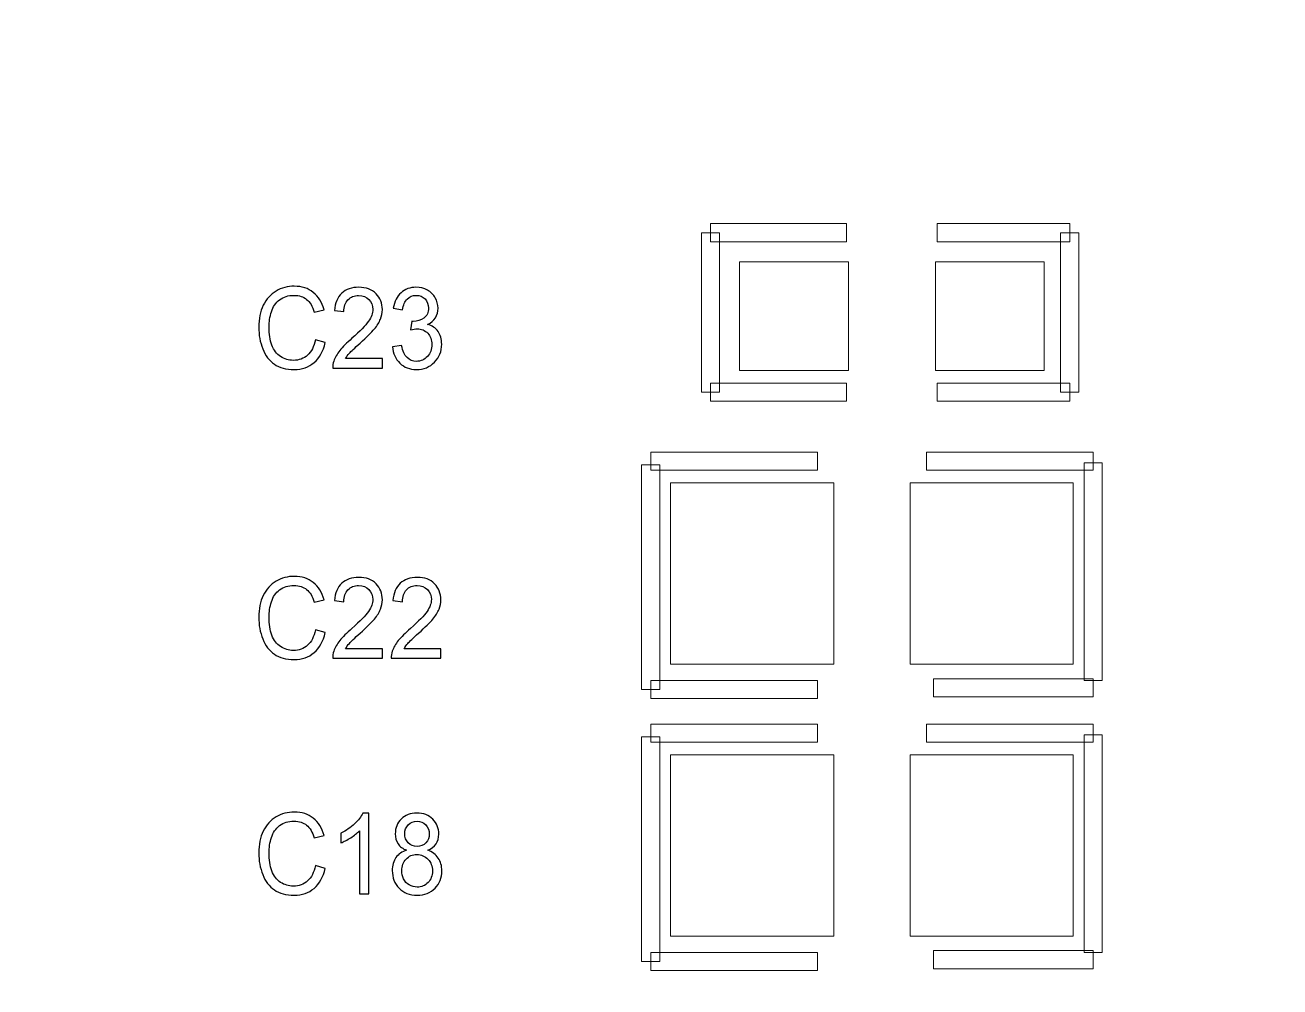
# Model space of a CAD drawing. Header units: millimetres. Extents: x -29.3 to 38.7, y -13.5 to 48.8.
# Drawn here: x -5.94 to 2.85, y 29.23 to 35.97 of the extents above; entities that cross this region are included whole.
import ezdxf

# ---------------------------------------------------------------- set-up
doc = ezdxf.new("R2010")
doc.units = ezdxf.units.MM
doc.header["$MEASUREMENT"] = 0
for name, color, linetype in [('BG_OUTLINE', 7, 'Continuous'), ('PG_SILKSCREEN_TOP', 7, 'Continuous'), ('PIN_TOP', 7, 'Continuous'), ('RD_SILKSCREEN_TOP', 7, 'Continuous')]:
    doc.layers.add(name, color=color, linetype=linetype)

msp = doc.modelspace()

# ---------------------------------------------------------------- linework, layer by layer
at = {"layer": 'BG_OUTLINE', "lineweight": 9}
msp.add_open_spline([(-29.3483, -13.5394), (-29.3483, -13.5394), (18.625, -13.5394), (18.625, -13.5394), (18.625, -13.5394), (18.625, -13.5394), (18.8256, -13.5394), (18.8256, -13.5394), (18.8256, -13.5394), (19.4323, -13.539), (20.014, -13.2977), (20.4427, -12.8684), (20.4427, -12.8684), (20.8714, -12.4392), (21.112, -11.8601), (21.1116, -11.2534), (21.1116, -11.2534), (21.1116, -11.2534), (21.1116, 35.2286), (21.1116, 35.2286), (21.1116, 35.2286), (21.1112, 35.8353), (20.8699, 36.4169), (20.4406, 36.8456), (20.4406, 36.8456), (20.0114, 37.2744), (19.4323, 37.515), (18.8256, 37.5146), (18.8256, 37.5146), (18.8256, 37.5146), (-29.3483, 37.5146), (-29.3483, 37.5146), (-29.3483, 37.5146), (-29.3483, 37.5146), (-29.3483, -13.5394), (-29.3483, -13.5394)], degree=3, knots=[0, 0, 0, 0, 0.111111, 0.111111, 0.111111, 0.111111, 0.222222, 0.222222, 0.222222, 0.222222, 0.333333, 0.333333, 0.333333, 0.333333, 0.444444, 0.444444, 0.444444, 0.444444, 0.555556, 0.555556, 0.555556, 0.555556, 0.666667, 0.666667, 0.666667, 0.666667, 0.777778, 0.777778, 0.777778, 0.777778, 0.888889, 0.888889, 0.888889, 0.888889, 1, 1, 1, 1], dxfattribs=at)
at = {"layer": 'PG_SILKSCREEN_TOP', "lineweight": 9}
for points in [[(-1.1416, 34.4514), (-1.1416, 34.4514), (-1.1416, 34.5784), (-1.1416, 34.5784), (-1.1416, 34.5784), (-1.1416, 34.5784), (-0.1891, 34.5784), (-0.1891, 34.5784), (-0.1891, 34.5784), (-0.1891, 34.5784), (-0.1891, 34.4514), (-0.1891, 34.4514), (-0.1891, 34.4514), (-0.1891, 34.4514), (-1.1416, 34.4514), (-1.1416, 34.4514)], [(1.373, 34.5784), (1.373, 34.5784), (1.373, 34.4514), (1.373, 34.4514), (1.373, 34.4514), (1.373, 34.4514), (0.4459, 34.4514), (0.4459, 34.4514), (0.4459, 34.4514), (0.4459, 34.4514), (0.4459, 34.5784), (0.4459, 34.5784), (0.4459, 34.5784), (0.4459, 34.5784), (1.373, 34.5784), (1.373, 34.5784)], [(-1.0781, 33.3973), (-1.0781, 33.3973), (-1.2051, 33.3973), (-1.2051, 33.3973), (-1.2051, 33.3973), (-1.2051, 33.3973), (-1.2051, 34.5149), (-1.2051, 34.5149), (-1.2051, 34.5149), (-1.2051, 34.5149), (-1.0781, 34.5149), (-1.0781, 34.5149), (-1.0781, 34.5149), (-1.0781, 34.5149), (-1.0781, 33.3973), (-1.0781, 33.3973)], [(1.4365, 33.3973), (1.4365, 33.3973), (1.3095, 33.3973), (1.3095, 33.3973), (1.3095, 33.3973), (1.3095, 33.3973), (1.3095, 34.5149), (1.3095, 34.5149), (1.3095, 34.5149), (1.3095, 34.5149), (1.4365, 34.5149), (1.4365, 34.5149), (1.4365, 34.5149), (1.4365, 34.5149), (1.4365, 33.3973), (1.4365, 33.3973)], [(-0.1891, 33.4608), (-0.1891, 33.4608), (-0.1891, 33.3338), (-0.1891, 33.3338), (-0.1891, 33.3338), (-0.1891, 33.3338), (-1.1416, 33.3338), (-1.1416, 33.3338), (-1.1416, 33.3338), (-1.1416, 33.3338), (-1.1416, 33.4608), (-1.1416, 33.4608), (-1.1416, 33.4608), (-1.1416, 33.4608), (-0.1891, 33.4608), (-0.1891, 33.4608)], [(0.4459, 33.3338), (0.4459, 33.3338), (0.4459, 33.4608), (0.4459, 33.4608), (0.4459, 33.4608), (0.4459, 33.4608), (1.373, 33.4608), (1.373, 33.4608), (1.373, 33.4608), (1.373, 33.4608), (1.373, 33.3338), (1.373, 33.3338), (1.373, 33.3338), (1.373, 33.3338), (0.4459, 33.3338), (0.4459, 33.3338)], [(-1.5607, 32.8512), (-1.5607, 32.8512), (-1.5607, 32.9782), (-1.5607, 32.9782), (-1.5607, 32.9782), (-1.5607, 32.9782), (-0.3923, 32.9782), (-0.3923, 32.9782), (-0.3923, 32.9782), (-0.3923, 32.9782), (-0.3923, 32.8512), (-0.3923, 32.8512), (-0.3923, 32.8512), (-0.3923, 32.8512), (-1.5607, 32.8512), (-1.5607, 32.8512)], [(1.5381, 32.9782), (1.5381, 32.9782), (1.5381, 32.8512), (1.5381, 32.8512), (1.5381, 32.8512), (1.5381, 32.8512), (0.3697, 32.8512), (0.3697, 32.8512), (0.3697, 32.8512), (0.3697, 32.8512), (0.3697, 32.9782), (0.3697, 32.9782), (0.3697, 32.9782), (0.3697, 32.9782), (1.5381, 32.9782), (1.5381, 32.9782)], [(-1.4972, 31.3145), (-1.4972, 31.3145), (-1.6242, 31.3145), (-1.6242, 31.3145), (-1.6242, 31.3145), (-1.6242, 31.3145), (-1.6242, 32.8893), (-1.6242, 32.8893), (-1.6242, 32.8893), (-1.6242, 32.8893), (-1.4972, 32.8893), (-1.4972, 32.8893), (-1.4972, 32.8893), (-1.4972, 32.8893), (-1.4972, 31.3145), (-1.4972, 31.3145)], [(1.6016, 31.378), (1.6016, 31.378), (1.4746, 31.378), (1.4746, 31.378), (1.4746, 31.378), (1.4746, 31.378), (1.4746, 32.902), (1.4746, 32.902), (1.4746, 32.902), (1.4746, 32.902), (1.6016, 32.902), (1.6016, 32.902), (1.6016, 32.902), (1.6016, 32.902), (1.6016, 31.378), (1.6016, 31.378)], [(-0.3923, 31.378), (-0.3923, 31.378), (-0.3923, 31.251), (-0.3923, 31.251), (-0.3923, 31.251), (-0.3923, 31.251), (-1.5607, 31.251), (-1.5607, 31.251), (-1.5607, 31.251), (-1.5607, 31.251), (-1.5607, 31.378), (-1.5607, 31.378), (-1.5607, 31.378), (-1.5607, 31.378), (-0.3923, 31.378), (-0.3923, 31.378)], [(0.4205, 31.2637), (0.4205, 31.2637), (0.4205, 31.3907), (0.4205, 31.3907), (0.4205, 31.3907), (0.4205, 31.3907), (1.5381, 31.3907), (1.5381, 31.3907), (1.5381, 31.3907), (1.5381, 31.3907), (1.5381, 31.2637), (1.5381, 31.2637), (1.5381, 31.2637), (1.5381, 31.2637), (0.4205, 31.2637), (0.4205, 31.2637)], [(-1.5607, 30.9462), (-1.5607, 30.9462), (-1.5607, 31.0732), (-1.5607, 31.0732), (-1.5607, 31.0732), (-1.5607, 31.0732), (-0.3923, 31.0732), (-0.3923, 31.0732), (-0.3923, 31.0732), (-0.3923, 31.0732), (-0.3923, 30.9462), (-0.3923, 30.9462), (-0.3923, 30.9462), (-0.3923, 30.9462), (-1.5607, 30.9462), (-1.5607, 30.9462)], [(1.5381, 31.0732), (1.5381, 31.0732), (1.5381, 30.9462), (1.5381, 30.9462), (1.5381, 30.9462), (1.5381, 30.9462), (0.3697, 30.9462), (0.3697, 30.9462), (0.3697, 30.9462), (0.3697, 30.9462), (0.3697, 31.0732), (0.3697, 31.0732), (0.3697, 31.0732), (0.3697, 31.0732), (1.5381, 31.0732), (1.5381, 31.0732)], [(-1.4972, 29.4095), (-1.4972, 29.4095), (-1.6242, 29.4095), (-1.6242, 29.4095), (-1.6242, 29.4095), (-1.6242, 29.4095), (-1.6242, 30.9843), (-1.6242, 30.9843), (-1.6242, 30.9843), (-1.6242, 30.9843), (-1.4972, 30.9843), (-1.4972, 30.9843), (-1.4972, 30.9843), (-1.4972, 30.9843), (-1.4972, 29.4095), (-1.4972, 29.4095)], [(1.6016, 29.473), (1.6016, 29.473), (1.4746, 29.473), (1.4746, 29.473), (1.4746, 29.473), (1.4746, 29.473), (1.4746, 30.997), (1.4746, 30.997), (1.4746, 30.997), (1.4746, 30.997), (1.6016, 30.997), (1.6016, 30.997), (1.6016, 30.997), (1.6016, 30.997), (1.6016, 29.473), (1.6016, 29.473)], [(-0.3923, 29.473), (-0.3923, 29.473), (-0.3923, 29.346), (-0.3923, 29.346), (-0.3923, 29.346), (-0.3923, 29.346), (-1.5607, 29.346), (-1.5607, 29.346), (-1.5607, 29.346), (-1.5607, 29.346), (-1.5607, 29.473), (-1.5607, 29.473), (-1.5607, 29.473), (-1.5607, 29.473), (-0.3923, 29.473), (-0.3923, 29.473)], [(0.4205, 29.3587), (0.4205, 29.3587), (0.4205, 29.4857), (0.4205, 29.4857), (0.4205, 29.4857), (0.4205, 29.4857), (1.5381, 29.4857), (1.5381, 29.4857), (1.5381, 29.4857), (1.5381, 29.4857), (1.5381, 29.3587), (1.5381, 29.3587), (1.5381, 29.3587), (1.5381, 29.3587), (0.4205, 29.3587), (0.4205, 29.3587)]]:
    msp.add_open_spline(points, degree=3, knots=[0, 0, 0, 0, 0.25, 0.25, 0.25, 0.25, 0.5, 0.5, 0.5, 0.5, 0.75, 0.75, 0.75, 0.75, 1, 1, 1, 1], dxfattribs=at)
at = {"layer": 'PIN_TOP', "lineweight": 9}
for points in [[(-0.1764, 34.3117), (-0.1764, 34.3117), (-0.1764, 33.5497), (-0.1764, 33.5497), (-0.1764, 33.5497), (-0.1764, 33.5497), (-0.9384, 33.5497), (-0.9384, 33.5497), (-0.9384, 33.5497), (-0.9384, 33.5497), (-0.9384, 34.3117), (-0.9384, 34.3117), (-0.9384, 34.3117), (-0.9384, 34.3117), (-0.1764, 34.3117), (-0.1764, 34.3117)], [(1.1952, 34.3117), (1.1952, 34.3117), (1.1952, 33.5497), (1.1952, 33.5497), (1.1952, 33.5497), (1.1952, 33.5497), (0.4332, 33.5497), (0.4332, 33.5497), (0.4332, 33.5497), (0.4332, 33.5497), (0.4332, 34.3117), (0.4332, 34.3117), (0.4332, 34.3117), (0.4332, 34.3117), (1.1952, 34.3117), (1.1952, 34.3117)], [(-0.278, 32.7623), (-0.278, 32.7623), (-0.278, 31.4923), (-0.278, 31.4923), (-0.278, 31.4923), (-0.278, 31.4923), (-1.421, 31.4923), (-1.421, 31.4923), (-1.421, 31.4923), (-1.421, 31.4923), (-1.421, 32.7623), (-1.421, 32.7623), (-1.421, 32.7623), (-1.421, 32.7623), (-0.278, 32.7623), (-0.278, 32.7623)], [(1.3984, 32.7623), (1.3984, 32.7623), (1.3984, 31.4923), (1.3984, 31.4923), (1.3984, 31.4923), (1.3984, 31.4923), (0.2554, 31.4923), (0.2554, 31.4923), (0.2554, 31.4923), (0.2554, 31.4923), (0.2554, 32.7623), (0.2554, 32.7623), (0.2554, 32.7623), (0.2554, 32.7623), (1.3984, 32.7623), (1.3984, 32.7623)], [(-0.278, 30.8573), (-0.278, 30.8573), (-0.278, 29.5873), (-0.278, 29.5873), (-0.278, 29.5873), (-0.278, 29.5873), (-1.421, 29.5873), (-1.421, 29.5873), (-1.421, 29.5873), (-1.421, 29.5873), (-1.421, 30.8573), (-1.421, 30.8573), (-1.421, 30.8573), (-1.421, 30.8573), (-0.278, 30.8573), (-0.278, 30.8573)], [(1.3984, 30.8573), (1.3984, 30.8573), (1.3984, 29.5873), (1.3984, 29.5873), (1.3984, 29.5873), (1.3984, 29.5873), (0.2554, 29.5873), (0.2554, 29.5873), (0.2554, 29.5873), (0.2554, 29.5873), (0.2554, 30.8573), (0.2554, 30.8573), (0.2554, 30.8573), (0.2554, 30.8573), (1.3984, 30.8573), (1.3984, 30.8573)]]:
    msp.add_open_spline(points, degree=3, knots=[0, 0, 0, 0, 0.25, 0.25, 0.25, 0.25, 0.5, 0.5, 0.5, 0.5, 0.75, 0.75, 0.75, 0.75, 1, 1, 1, 1], dxfattribs=at)
at = {"layer": 'RD_SILKSCREEN_TOP', "color": 8}
for points, knots in [([(-3.909, 33.764), (-3.909, 33.764), (-3.8392, 33.7451), (-3.8392, 33.7451), (-3.8392, 33.7451), (-3.8538, 33.684), (-3.8802, 33.6373), (-3.9181, 33.605), (-3.9181, 33.605), (-3.9561, 33.5728), (-4.0025, 33.5568), (-4.0575, 33.5568), (-4.0575, 33.5568), (-4.1144, 33.5568), (-4.1605, 33.5692), (-4.1962, 33.5938), (-4.1962, 33.5938), (-4.2318, 33.6186), (-4.2589, 33.6545), (-4.2775, 33.7013), (-4.2775, 33.7013), (-4.296, 33.7483), (-4.3053, 33.7987), (-4.3053, 33.8525), (-4.3053, 33.8525), (-4.3053, 33.9111), (-4.2949, 33.9623), (-4.2739, 34.006), (-4.2739, 34.006), (-4.2528, 34.0497), (-4.223, 34.0829), (-4.1843, 34.1056), (-4.1843, 34.1056), (-4.1455, 34.1283), (-4.103, 34.1396), (-4.0565, 34.1396), (-4.0565, 34.1396), (-4.0036, 34.1396), (-3.9593, 34.1253), (-3.9234, 34.0966), (-3.9234, 34.0966), (-3.8874, 34.0678), (-3.8624, 34.0276), (-3.8483, 33.9755), (-3.8483, 33.9755), (-3.8483, 33.9755), (-3.9168, 33.9581), (-3.9168, 33.9581), (-3.9168, 33.9581), (-3.9292, 33.9992), (-3.9469, 34.029), (-3.9701, 34.0478), (-3.9701, 34.0478), (-3.9933, 34.0665), (-4.0225, 34.0758), (-4.0579, 34.0758), (-4.0579, 34.0758), (-4.0984, 34.0758), (-4.1322, 34.0655), (-4.1595, 34.0447), (-4.1595, 34.0447), (-4.1867, 34.0239), (-4.2059, 33.9961), (-4.2167, 33.961), (-4.2167, 33.961), (-4.2279, 33.9261), (-4.2334, 33.89), (-4.2334, 33.8529), (-4.2334, 33.8529), (-4.2334, 33.8049), (-4.2268, 33.7631), (-4.2138, 33.7273), (-4.2138, 33.7273), (-4.2007, 33.6916), (-4.1804, 33.6648), (-4.1528, 33.6471), (-4.1528, 33.6471), (-4.1252, 33.6294), (-4.0954, 33.6206), (-4.0632, 33.6206), (-4.0632, 33.6206), (-4.0241, 33.6206), (-3.9911, 33.6327), (-3.964, 33.6567), (-3.964, 33.6567), (-3.9368, 33.6808), (-3.9186, 33.7167), (-3.909, 33.764)], [0, 0, 0, 0, 0.045455, 0.045455, 0.045455, 0.045455, 0.090909, 0.090909, 0.090909, 0.090909, 0.136364, 0.136364, 0.136364, 0.136364, 0.181818, 0.181818, 0.181818, 0.181818, 0.227273, 0.227273, 0.227273, 0.227273, 0.272727, 0.272727, 0.272727, 0.272727, 0.318182, 0.318182, 0.318182, 0.318182, 0.363636, 0.363636, 0.363636, 0.363636, 0.409091, 0.409091, 0.409091, 0.409091, 0.454545, 0.454545, 0.454545, 0.454545, 0.5, 0.5, 0.5, 0.5, 0.545455, 0.545455, 0.545455, 0.545455, 0.590909, 0.590909, 0.590909, 0.590909, 0.636364, 0.636364, 0.636364, 0.636364, 0.681818, 0.681818, 0.681818, 0.681818, 0.727273, 0.727273, 0.727273, 0.727273, 0.772727, 0.772727, 0.772727, 0.772727, 0.818182, 0.818182, 0.818182, 0.818182, 0.863636, 0.863636, 0.863636, 0.863636, 0.909091, 0.909091, 0.909091, 0.909091, 0.954545, 0.954545, 0.954545, 0.954545, 1, 1, 1, 1]), ([(-3.4392, 33.6329), (-3.4392, 33.6329), (-3.4392, 33.5664), (-3.4392, 33.5664), (-3.4392, 33.5664), (-3.4392, 33.5664), (-3.7877, 33.5664), (-3.7877, 33.5664), (-3.7877, 33.5664), (-3.7882, 33.5831), (-3.7858, 33.5991), (-3.7803, 33.6144), (-3.7803, 33.6144), (-3.7715, 33.6399), (-3.7572, 33.6648), (-3.7377, 33.6895), (-3.7377, 33.6895), (-3.718, 33.714), (-3.6898, 33.7425), (-3.6529, 33.7748), (-3.6529, 33.7748), (-3.5956, 33.8251), (-3.5569, 33.8648), (-3.5367, 33.8942), (-3.5367, 33.8942), (-3.5165, 33.9235), (-3.5065, 33.9513), (-3.5065, 33.9774), (-3.5065, 33.9774), (-3.5065, 34.0049), (-3.5157, 34.0279), (-3.534, 34.0468), (-3.534, 34.0468), (-3.5524, 34.0656), (-3.5763, 34.0751), (-3.6058, 34.0751), (-3.6058, 34.0751), (-3.637, 34.0751), (-3.6619, 34.0651), (-3.6805, 34.045), (-3.6805, 34.045), (-3.6993, 34.0251), (-3.7088, 33.9974), (-3.7091, 33.9621), (-3.7091, 33.9621), (-3.7091, 33.9621), (-3.7756, 33.9693), (-3.7756, 33.9693), (-3.7756, 33.9693), (-3.7711, 34.0224), (-3.7539, 34.0629), (-3.7241, 34.0907), (-3.7241, 34.0907), (-3.6945, 34.1185), (-3.6544, 34.1324), (-3.6044, 34.1324), (-3.6044, 34.1324), (-3.5538, 34.1324), (-3.5137, 34.1173), (-3.4843, 34.0874), (-3.4843, 34.0874), (-3.4547, 34.0573), (-3.4399, 34.0202), (-3.4399, 33.9758), (-3.4399, 33.9758), (-3.4399, 33.9533), (-3.4442, 33.9311), (-3.4529, 33.9093), (-3.4529, 33.9093), (-3.4615, 33.8875), (-3.4759, 33.8646), (-3.496, 33.8405), (-3.496, 33.8405), (-3.516, 33.8164), (-3.5492, 33.7833), (-3.5958, 33.7413), (-3.5958, 33.7413), (-3.6345, 33.7064), (-3.6595, 33.6828), (-3.6705, 33.6703), (-3.6705, 33.6703), (-3.6816, 33.658), (-3.6906, 33.6455), (-3.6979, 33.6329), (-3.6979, 33.6329), (-3.6979, 33.6329), (-3.4392, 33.6329), (-3.4392, 33.6329)], [0, 0, 0, 0, 0.045455, 0.045455, 0.045455, 0.045455, 0.090909, 0.090909, 0.090909, 0.090909, 0.136364, 0.136364, 0.136364, 0.136364, 0.181818, 0.181818, 0.181818, 0.181818, 0.227273, 0.227273, 0.227273, 0.227273, 0.272727, 0.272727, 0.272727, 0.272727, 0.318182, 0.318182, 0.318182, 0.318182, 0.363636, 0.363636, 0.363636, 0.363636, 0.409091, 0.409091, 0.409091, 0.409091, 0.454545, 0.454545, 0.454545, 0.454545, 0.5, 0.5, 0.5, 0.5, 0.545455, 0.545455, 0.545455, 0.545455, 0.590909, 0.590909, 0.590909, 0.590909, 0.636364, 0.636364, 0.636364, 0.636364, 0.681818, 0.681818, 0.681818, 0.681818, 0.727273, 0.727273, 0.727273, 0.727273, 0.772727, 0.772727, 0.772727, 0.772727, 0.818182, 0.818182, 0.818182, 0.818182, 0.863636, 0.863636, 0.863636, 0.863636, 0.909091, 0.909091, 0.909091, 0.909091, 0.954545, 0.954545, 0.954545, 0.954545, 1, 1, 1, 1]), ([(-3.3694, 33.7152), (-3.3694, 33.7152), (-3.3048, 33.7244), (-3.3048, 33.7244), (-3.3048, 33.7244), (-3.2973, 33.6852), (-3.2846, 33.657), (-3.2668, 33.6396), (-3.2668, 33.6396), (-3.2489, 33.6223), (-3.2271, 33.6136), (-3.2015, 33.6136), (-3.2015, 33.6136), (-3.1711, 33.6136), (-3.1453, 33.6249), (-3.1243, 33.6475), (-3.1243, 33.6475), (-3.1034, 33.6701), (-3.0929, 33.698), (-3.0929, 33.7314), (-3.0929, 33.7314), (-3.0929, 33.7631), (-3.1025, 33.7894), (-3.122, 33.81), (-3.122, 33.81), (-3.1415, 33.8306), (-3.1662, 33.8409), (-3.1961, 33.8409), (-3.1961, 33.8409), (-3.2084, 33.8409), (-3.2236, 33.8383), (-3.2417, 33.8332), (-3.2417, 33.8332), (-3.2417, 33.8332), (-3.2345, 33.894), (-3.2345, 33.894), (-3.2345, 33.894), (-3.2302, 33.8934), (-3.2268, 33.8932), (-3.2241, 33.8932), (-3.2241, 33.8932), (-3.1967, 33.8932), (-3.1718, 33.9009), (-3.1497, 33.9163), (-3.1497, 33.9163), (-3.1276, 33.9316), (-3.1166, 33.9554), (-3.1166, 33.9874), (-3.1166, 33.9874), (-3.1166, 34.0127), (-3.1246, 34.0339), (-3.1407, 34.0504), (-3.1407, 34.0504), (-3.1568, 34.0671), (-3.1776, 34.0755), (-3.203, 34.0755), (-3.203, 34.0755), (-3.2282, 34.0755), (-3.2491, 34.0669), (-3.2659, 34.0501), (-3.2659, 34.0501), (-3.2826, 34.0332), (-3.2935, 34.0077), (-3.2982, 33.9739), (-3.2982, 33.9739), (-3.2982, 33.9739), (-3.363, 33.9862), (-3.363, 33.9862), (-3.363, 33.9862), (-3.3551, 34.0327), (-3.3371, 34.0686), (-3.3091, 34.0941), (-3.3091, 34.0941), (-3.2809, 34.1195), (-3.246, 34.1324), (-3.2043, 34.1324), (-3.2043, 34.1324), (-3.1756, 34.1324), (-3.1491, 34.1257), (-3.1249, 34.1126), (-3.1249, 34.1126), (-3.1008, 34.0993), (-3.0821, 34.0814), (-3.0693, 34.0585), (-3.0693, 34.0585), (-3.0565, 34.0357), (-3.0501, 34.0115), (-3.0501, 33.9858), (-3.0501, 33.9858), (-3.0501, 33.9615), (-3.0561, 33.9394), (-3.0684, 33.9193), (-3.0684, 33.9193), (-3.0807, 33.8993), (-3.0988, 33.8835), (-3.1227, 33.8716), (-3.1227, 33.8716), (-3.0915, 33.864), (-3.0674, 33.848), (-3.0501, 33.8237), (-3.0501, 33.8237), (-3.0328, 33.7996), (-3.0242, 33.7693), (-3.0242, 33.7329), (-3.0242, 33.7329), (-3.0242, 33.6837), (-3.0409, 33.642), (-3.0746, 33.6077), (-3.0746, 33.6077), (-3.1081, 33.5735), (-3.1505, 33.5564), (-3.2019, 33.5564), (-3.2019, 33.5564), (-3.2482, 33.5564), (-3.2866, 33.5711), (-3.3171, 33.6007), (-3.3171, 33.6007), (-3.3477, 33.63), (-3.3651, 33.6682), (-3.3694, 33.7152)], [0, 0, 0, 0, 0.033333, 0.033333, 0.033333, 0.033333, 0.066667, 0.066667, 0.066667, 0.066667, 0.1, 0.1, 0.1, 0.1, 0.133333, 0.133333, 0.133333, 0.133333, 0.166667, 0.166667, 0.166667, 0.166667, 0.2, 0.2, 0.2, 0.2, 0.233333, 0.233333, 0.233333, 0.233333, 0.266667, 0.266667, 0.266667, 0.266667, 0.3, 0.3, 0.3, 0.3, 0.333333, 0.333333, 0.333333, 0.333333, 0.366667, 0.366667, 0.366667, 0.366667, 0.4, 0.4, 0.4, 0.4, 0.433333, 0.433333, 0.433333, 0.433333, 0.466667, 0.466667, 0.466667, 0.466667, 0.5, 0.5, 0.5, 0.5, 0.533333, 0.533333, 0.533333, 0.533333, 0.566667, 0.566667, 0.566667, 0.566667, 0.6, 0.6, 0.6, 0.6, 0.633333, 0.633333, 0.633333, 0.633333, 0.666667, 0.666667, 0.666667, 0.666667, 0.7, 0.7, 0.7, 0.7, 0.733333, 0.733333, 0.733333, 0.733333, 0.766667, 0.766667, 0.766667, 0.766667, 0.8, 0.8, 0.8, 0.8, 0.833333, 0.833333, 0.833333, 0.833333, 0.866667, 0.866667, 0.866667, 0.866667, 0.9, 0.9, 0.9, 0.9, 0.933333, 0.933333, 0.933333, 0.933333, 0.966667, 0.966667, 0.966667, 0.966667, 1, 1, 1, 1]), ([(-3.909, 31.732), (-3.909, 31.732), (-3.8392, 31.7131), (-3.8392, 31.7131), (-3.8392, 31.7131), (-3.8538, 31.652), (-3.8802, 31.6053), (-3.9181, 31.573), (-3.9181, 31.573), (-3.9561, 31.5408), (-4.0025, 31.5248), (-4.0575, 31.5248), (-4.0575, 31.5248), (-4.1144, 31.5248), (-4.1605, 31.5372), (-4.1962, 31.5618), (-4.1962, 31.5618), (-4.2318, 31.5866), (-4.2589, 31.6225), (-4.2775, 31.6693), (-4.2775, 31.6693), (-4.296, 31.7163), (-4.3053, 31.7667), (-4.3053, 31.8205), (-4.3053, 31.8205), (-4.3053, 31.8791), (-4.2949, 31.9303), (-4.2739, 31.974), (-4.2739, 31.974), (-4.2528, 32.0177), (-4.223, 32.0509), (-4.1843, 32.0736), (-4.1843, 32.0736), (-4.1455, 32.0963), (-4.103, 32.1076), (-4.0565, 32.1076), (-4.0565, 32.1076), (-4.0036, 32.1076), (-3.9593, 32.0933), (-3.9234, 32.0646), (-3.9234, 32.0646), (-3.8874, 32.0358), (-3.8624, 31.9956), (-3.8483, 31.9435), (-3.8483, 31.9435), (-3.8483, 31.9435), (-3.9168, 31.9261), (-3.9168, 31.9261), (-3.9168, 31.9261), (-3.9292, 31.9672), (-3.9469, 31.997), (-3.9701, 32.0158), (-3.9701, 32.0158), (-3.9933, 32.0345), (-4.0225, 32.0438), (-4.0579, 32.0438), (-4.0579, 32.0438), (-4.0984, 32.0438), (-4.1322, 32.0335), (-4.1595, 32.0127), (-4.1595, 32.0127), (-4.1867, 31.9919), (-4.2059, 31.9641), (-4.2167, 31.929), (-4.2167, 31.929), (-4.2279, 31.8941), (-4.2334, 31.858), (-4.2334, 31.8209), (-4.2334, 31.8209), (-4.2334, 31.7729), (-4.2268, 31.7311), (-4.2138, 31.6953), (-4.2138, 31.6953), (-4.2007, 31.6596), (-4.1804, 31.6328), (-4.1528, 31.6151), (-4.1528, 31.6151), (-4.1252, 31.5974), (-4.0954, 31.5886), (-4.0632, 31.5886), (-4.0632, 31.5886), (-4.0241, 31.5886), (-3.9911, 31.6007), (-3.964, 31.6247), (-3.964, 31.6247), (-3.9368, 31.6488), (-3.9186, 31.6847), (-3.909, 31.732)], [0, 0, 0, 0, 0.045455, 0.045455, 0.045455, 0.045455, 0.090909, 0.090909, 0.090909, 0.090909, 0.136364, 0.136364, 0.136364, 0.136364, 0.181818, 0.181818, 0.181818, 0.181818, 0.227273, 0.227273, 0.227273, 0.227273, 0.272727, 0.272727, 0.272727, 0.272727, 0.318182, 0.318182, 0.318182, 0.318182, 0.363636, 0.363636, 0.363636, 0.363636, 0.409091, 0.409091, 0.409091, 0.409091, 0.454545, 0.454545, 0.454545, 0.454545, 0.5, 0.5, 0.5, 0.5, 0.545455, 0.545455, 0.545455, 0.545455, 0.590909, 0.590909, 0.590909, 0.590909, 0.636364, 0.636364, 0.636364, 0.636364, 0.681818, 0.681818, 0.681818, 0.681818, 0.727273, 0.727273, 0.727273, 0.727273, 0.772727, 0.772727, 0.772727, 0.772727, 0.818182, 0.818182, 0.818182, 0.818182, 0.863636, 0.863636, 0.863636, 0.863636, 0.909091, 0.909091, 0.909091, 0.909091, 0.954545, 0.954545, 0.954545, 0.954545, 1, 1, 1, 1]), ([(-3.4392, 31.6009), (-3.4392, 31.6009), (-3.4392, 31.5344), (-3.4392, 31.5344), (-3.4392, 31.5344), (-3.4392, 31.5344), (-3.7877, 31.5344), (-3.7877, 31.5344), (-3.7877, 31.5344), (-3.7882, 31.5511), (-3.7858, 31.5671), (-3.7803, 31.5824), (-3.7803, 31.5824), (-3.7715, 31.6079), (-3.7572, 31.6328), (-3.7377, 31.6575), (-3.7377, 31.6575), (-3.718, 31.682), (-3.6898, 31.7105), (-3.6529, 31.7428), (-3.6529, 31.7428), (-3.5956, 31.7931), (-3.5569, 31.8328), (-3.5367, 31.8622), (-3.5367, 31.8622), (-3.5165, 31.8915), (-3.5065, 31.9193), (-3.5065, 31.9454), (-3.5065, 31.9454), (-3.5065, 31.9729), (-3.5157, 31.9959), (-3.534, 32.0148), (-3.534, 32.0148), (-3.5524, 32.0336), (-3.5763, 32.0431), (-3.6058, 32.0431), (-3.6058, 32.0431), (-3.637, 32.0431), (-3.6619, 32.0331), (-3.6805, 32.013), (-3.6805, 32.013), (-3.6993, 31.9931), (-3.7088, 31.9654), (-3.7091, 31.9301), (-3.7091, 31.9301), (-3.7091, 31.9301), (-3.7756, 31.9373), (-3.7756, 31.9373), (-3.7756, 31.9373), (-3.7711, 31.9904), (-3.7539, 32.0309), (-3.7241, 32.0587), (-3.7241, 32.0587), (-3.6945, 32.0865), (-3.6544, 32.1004), (-3.6044, 32.1004), (-3.6044, 32.1004), (-3.5538, 32.1004), (-3.5137, 32.0853), (-3.4843, 32.0554), (-3.4843, 32.0554), (-3.4547, 32.0253), (-3.4399, 31.9882), (-3.4399, 31.9438), (-3.4399, 31.9438), (-3.4399, 31.9213), (-3.4442, 31.8991), (-3.4529, 31.8773), (-3.4529, 31.8773), (-3.4615, 31.8555), (-3.4759, 31.8326), (-3.496, 31.8085), (-3.496, 31.8085), (-3.516, 31.7844), (-3.5492, 31.7513), (-3.5958, 31.7093), (-3.5958, 31.7093), (-3.6345, 31.6744), (-3.6595, 31.6508), (-3.6705, 31.6383), (-3.6705, 31.6383), (-3.6816, 31.626), (-3.6906, 31.6135), (-3.6979, 31.6009), (-3.6979, 31.6009), (-3.6979, 31.6009), (-3.4392, 31.6009), (-3.4392, 31.6009)], [0, 0, 0, 0, 0.045455, 0.045455, 0.045455, 0.045455, 0.090909, 0.090909, 0.090909, 0.090909, 0.136364, 0.136364, 0.136364, 0.136364, 0.181818, 0.181818, 0.181818, 0.181818, 0.227273, 0.227273, 0.227273, 0.227273, 0.272727, 0.272727, 0.272727, 0.272727, 0.318182, 0.318182, 0.318182, 0.318182, 0.363636, 0.363636, 0.363636, 0.363636, 0.409091, 0.409091, 0.409091, 0.409091, 0.454545, 0.454545, 0.454545, 0.454545, 0.5, 0.5, 0.5, 0.5, 0.545455, 0.545455, 0.545455, 0.545455, 0.590909, 0.590909, 0.590909, 0.590909, 0.636364, 0.636364, 0.636364, 0.636364, 0.681818, 0.681818, 0.681818, 0.681818, 0.727273, 0.727273, 0.727273, 0.727273, 0.772727, 0.772727, 0.772727, 0.772727, 0.818182, 0.818182, 0.818182, 0.818182, 0.863636, 0.863636, 0.863636, 0.863636, 0.909091, 0.909091, 0.909091, 0.909091, 0.954545, 0.954545, 0.954545, 0.954545, 1, 1, 1, 1]), ([(-3.0295, 31.6009), (-3.0295, 31.6009), (-3.0295, 31.5344), (-3.0295, 31.5344), (-3.0295, 31.5344), (-3.0295, 31.5344), (-3.378, 31.5344), (-3.378, 31.5344), (-3.378, 31.5344), (-3.3785, 31.5511), (-3.3761, 31.5671), (-3.3706, 31.5824), (-3.3706, 31.5824), (-3.3618, 31.6079), (-3.3475, 31.6328), (-3.328, 31.6575), (-3.328, 31.6575), (-3.3083, 31.682), (-3.2801, 31.7105), (-3.2432, 31.7428), (-3.2432, 31.7428), (-3.1859, 31.7931), (-3.1472, 31.8328), (-3.127, 31.8622), (-3.127, 31.8622), (-3.1068, 31.8915), (-3.0968, 31.9193), (-3.0968, 31.9454), (-3.0968, 31.9454), (-3.0968, 31.9729), (-3.106, 31.9959), (-3.1243, 32.0148), (-3.1243, 32.0148), (-3.1427, 32.0336), (-3.1666, 32.0431), (-3.1961, 32.0431), (-3.1961, 32.0431), (-3.2273, 32.0431), (-3.2522, 32.0331), (-3.2708, 32.013), (-3.2708, 32.013), (-3.2896, 31.9931), (-3.2991, 31.9654), (-3.2994, 31.9301), (-3.2994, 31.9301), (-3.2994, 31.9301), (-3.3659, 31.9373), (-3.3659, 31.9373), (-3.3659, 31.9373), (-3.3614, 31.9904), (-3.3442, 32.0309), (-3.3144, 32.0587), (-3.3144, 32.0587), (-3.2848, 32.0865), (-3.2447, 32.1004), (-3.1947, 32.1004), (-3.1947, 32.1004), (-3.1441, 32.1004), (-3.104, 32.0853), (-3.0746, 32.0554), (-3.0746, 32.0554), (-3.045, 32.0253), (-3.0302, 31.9882), (-3.0302, 31.9438), (-3.0302, 31.9438), (-3.0302, 31.9213), (-3.0345, 31.8991), (-3.0432, 31.8773), (-3.0432, 31.8773), (-3.0518, 31.8555), (-3.0662, 31.8326), (-3.0863, 31.8085), (-3.0863, 31.8085), (-3.1063, 31.7844), (-3.1395, 31.7513), (-3.1861, 31.7093), (-3.1861, 31.7093), (-3.2248, 31.6744), (-3.2498, 31.6508), (-3.2608, 31.6383), (-3.2608, 31.6383), (-3.2719, 31.626), (-3.2809, 31.6135), (-3.2882, 31.6009), (-3.2882, 31.6009), (-3.2882, 31.6009), (-3.0295, 31.6009), (-3.0295, 31.6009)], [0, 0, 0, 0, 0.045455, 0.045455, 0.045455, 0.045455, 0.090909, 0.090909, 0.090909, 0.090909, 0.136364, 0.136364, 0.136364, 0.136364, 0.181818, 0.181818, 0.181818, 0.181818, 0.227273, 0.227273, 0.227273, 0.227273, 0.272727, 0.272727, 0.272727, 0.272727, 0.318182, 0.318182, 0.318182, 0.318182, 0.363636, 0.363636, 0.363636, 0.363636, 0.409091, 0.409091, 0.409091, 0.409091, 0.454545, 0.454545, 0.454545, 0.454545, 0.5, 0.5, 0.5, 0.5, 0.545455, 0.545455, 0.545455, 0.545455, 0.590909, 0.590909, 0.590909, 0.590909, 0.636364, 0.636364, 0.636364, 0.636364, 0.681818, 0.681818, 0.681818, 0.681818, 0.727273, 0.727273, 0.727273, 0.727273, 0.772727, 0.772727, 0.772727, 0.772727, 0.818182, 0.818182, 0.818182, 0.818182, 0.863636, 0.863636, 0.863636, 0.863636, 0.909091, 0.909091, 0.909091, 0.909091, 0.954545, 0.954545, 0.954545, 0.954545, 1, 1, 1, 1]), ([(-3.909, 30.081), (-3.909, 30.081), (-3.8392, 30.0621), (-3.8392, 30.0621), (-3.8392, 30.0621), (-3.8538, 30.001), (-3.8802, 29.9543), (-3.9181, 29.922), (-3.9181, 29.922), (-3.9561, 29.8898), (-4.0025, 29.8738), (-4.0575, 29.8738), (-4.0575, 29.8738), (-4.1144, 29.8738), (-4.1605, 29.8862), (-4.1962, 29.9108), (-4.1962, 29.9108), (-4.2318, 29.9356), (-4.2589, 29.9715), (-4.2775, 30.0183), (-4.2775, 30.0183), (-4.296, 30.0653), (-4.3053, 30.1157), (-4.3053, 30.1695), (-4.3053, 30.1695), (-4.3053, 30.2281), (-4.2949, 30.2793), (-4.2739, 30.323), (-4.2739, 30.323), (-4.2528, 30.3667), (-4.223, 30.3999), (-4.1843, 30.4226), (-4.1843, 30.4226), (-4.1455, 30.4453), (-4.103, 30.4566), (-4.0565, 30.4566), (-4.0565, 30.4566), (-4.0036, 30.4566), (-3.9593, 30.4423), (-3.9234, 30.4136), (-3.9234, 30.4136), (-3.8874, 30.3848), (-3.8624, 30.3446), (-3.8483, 30.2925), (-3.8483, 30.2925), (-3.8483, 30.2925), (-3.9168, 30.2751), (-3.9168, 30.2751), (-3.9168, 30.2751), (-3.9292, 30.3162), (-3.9469, 30.346), (-3.9701, 30.3648), (-3.9701, 30.3648), (-3.9933, 30.3835), (-4.0225, 30.3928), (-4.0579, 30.3928), (-4.0579, 30.3928), (-4.0984, 30.3928), (-4.1322, 30.3825), (-4.1595, 30.3617), (-4.1595, 30.3617), (-4.1867, 30.3409), (-4.2059, 30.3131), (-4.2167, 30.278), (-4.2167, 30.278), (-4.2279, 30.2431), (-4.2334, 30.207), (-4.2334, 30.1699), (-4.2334, 30.1699), (-4.2334, 30.1219), (-4.2268, 30.0801), (-4.2138, 30.0443), (-4.2138, 30.0443), (-4.2007, 30.0086), (-4.1804, 29.9818), (-4.1528, 29.9641), (-4.1528, 29.9641), (-4.1252, 29.9464), (-4.0954, 29.9376), (-4.0632, 29.9376), (-4.0632, 29.9376), (-4.0241, 29.9376), (-3.9911, 29.9497), (-3.964, 29.9737), (-3.964, 29.9737), (-3.9368, 29.9978), (-3.9186, 30.0337), (-3.909, 30.081)], [0, 0, 0, 0, 0.045455, 0.045455, 0.045455, 0.045455, 0.090909, 0.090909, 0.090909, 0.090909, 0.136364, 0.136364, 0.136364, 0.136364, 0.181818, 0.181818, 0.181818, 0.181818, 0.227273, 0.227273, 0.227273, 0.227273, 0.272727, 0.272727, 0.272727, 0.272727, 0.318182, 0.318182, 0.318182, 0.318182, 0.363636, 0.363636, 0.363636, 0.363636, 0.409091, 0.409091, 0.409091, 0.409091, 0.454545, 0.454545, 0.454545, 0.454545, 0.5, 0.5, 0.5, 0.5, 0.545455, 0.545455, 0.545455, 0.545455, 0.590909, 0.590909, 0.590909, 0.590909, 0.636364, 0.636364, 0.636364, 0.636364, 0.681818, 0.681818, 0.681818, 0.681818, 0.727273, 0.727273, 0.727273, 0.727273, 0.772727, 0.772727, 0.772727, 0.772727, 0.818182, 0.818182, 0.818182, 0.818182, 0.863636, 0.863636, 0.863636, 0.863636, 0.909091, 0.909091, 0.909091, 0.909091, 0.954545, 0.954545, 0.954545, 0.954545, 1, 1, 1, 1]), ([(-3.5357, 29.8834), (-3.5357, 29.8834), (-3.6005, 29.8834), (-3.6005, 29.8834), (-3.6005, 29.8834), (-3.6005, 29.8834), (-3.6005, 30.3243), (-3.6005, 30.3243), (-3.6005, 30.3243), (-3.616, 30.3085), (-3.6364, 30.2926), (-3.6616, 30.2767), (-3.6616, 30.2767), (-3.6871, 30.2608), (-3.7098, 30.2489), (-3.7299, 30.241), (-3.7299, 30.241), (-3.7299, 30.241), (-3.7299, 30.3078), (-3.7299, 30.3078), (-3.7299, 30.3078), (-3.6937, 30.3261), (-3.662, 30.3481), (-3.6349, 30.374), (-3.6349, 30.374), (-3.6079, 30.3999), (-3.5887, 30.425), (-3.5774, 30.4494), (-3.5774, 30.4494), (-3.5774, 30.4494), (-3.5357, 30.4494), (-3.5357, 30.4494), (-3.5357, 30.4494), (-3.5357, 30.4494), (-3.5357, 29.8834), (-3.5357, 29.8834)], [0, 0, 0, 0, 0.111111, 0.111111, 0.111111, 0.111111, 0.222222, 0.222222, 0.222222, 0.222222, 0.333333, 0.333333, 0.333333, 0.333333, 0.444444, 0.444444, 0.444444, 0.444444, 0.555556, 0.555556, 0.555556, 0.555556, 0.666667, 0.666667, 0.666667, 0.666667, 0.777778, 0.777778, 0.777778, 0.777778, 0.888889, 0.888889, 0.888889, 0.888889, 1, 1, 1, 1]), ([(-3.2702, 30.189), (-3.297, 30.1995), (-3.317, 30.2145), (-3.33, 30.2341), (-3.33, 30.2341), (-3.3429, 30.2535), (-3.3493, 30.2768), (-3.3493, 30.304), (-3.3493, 30.304), (-3.3493, 30.3451), (-3.3356, 30.3795), (-3.308, 30.4074), (-3.308, 30.4074), (-3.2804, 30.4354), (-3.2437, 30.4494), (-3.198, 30.4494), (-3.198, 30.4494), (-3.1519, 30.4494), (-3.1149, 30.4351), (-3.0867, 30.4065), (-3.0867, 30.4065), (-3.0588, 30.3779), (-3.0447, 30.3431), (-3.0447, 30.302), (-3.0447, 30.302), (-3.0447, 30.2759), (-3.0511, 30.2532), (-3.0639, 30.2338), (-3.0639, 30.2338), (-3.0768, 30.2145), (-3.0962, 30.1995), (-3.1224, 30.189), (-3.1224, 30.189), (-3.09, 30.1778), (-3.0654, 30.1596), (-3.0485, 30.1344), (-3.0485, 30.1344), (-3.0316, 30.1094), (-3.0231, 30.0793), (-3.0231, 30.0446), (-3.0231, 30.0446), (-3.0231, 29.9963), (-3.0391, 29.9558), (-3.0709, 29.923), (-3.0709, 29.923), (-3.1028, 29.8902), (-3.1448, 29.8738), (-3.1968, 29.8738), (-3.1968, 29.8738), (-3.2489, 29.8738), (-3.2908, 29.8902), (-3.3227, 29.9232), (-3.3227, 29.9232), (-3.3546, 29.9561), (-3.3706, 29.9972), (-3.3706, 30.0464), (-3.3706, 30.0464), (-3.3706, 30.083), (-3.3619, 30.1137), (-3.3445, 30.1385), (-3.3445, 30.1385), (-3.3272, 30.1632), (-3.3023, 30.1801), (-3.2702, 30.189)], [0, 0, 0, 0, 0.0625, 0.0625, 0.0625, 0.0625, 0.125, 0.125, 0.125, 0.125, 0.1875, 0.1875, 0.1875, 0.1875, 0.25, 0.25, 0.25, 0.25, 0.3125, 0.3125, 0.3125, 0.3125, 0.375, 0.375, 0.375, 0.375, 0.4375, 0.4375, 0.4375, 0.4375, 0.5, 0.5, 0.5, 0.5, 0.5625, 0.5625, 0.5625, 0.5625, 0.625, 0.625, 0.625, 0.625, 0.6875, 0.6875, 0.6875, 0.6875, 0.75, 0.75, 0.75, 0.75, 0.8125, 0.8125, 0.8125, 0.8125, 0.875, 0.875, 0.875, 0.875, 0.9375, 0.9375, 0.9375, 0.9375, 1, 1, 1, 1]), ([(-3.2832, 30.3064), (-3.2832, 30.2797), (-3.275, 30.2579), (-3.2591, 30.241), (-3.2591, 30.241), (-3.2431, 30.2241), (-3.2221, 30.2156), (-3.1965, 30.2156), (-3.1965, 30.2156), (-3.1716, 30.2156), (-3.1511, 30.224), (-3.1351, 30.2407), (-3.1351, 30.2407), (-3.1191, 30.2575), (-3.1112, 30.2781), (-3.1112, 30.3024), (-3.1112, 30.3024), (-3.1112, 30.3279), (-3.1194, 30.3491), (-3.1358, 30.3665), (-3.1358, 30.3665), (-3.1523, 30.3838), (-3.1727, 30.3925), (-3.1972, 30.3925), (-3.1972, 30.3925), (-3.2219, 30.3925), (-3.2424, 30.3839), (-3.2588, 30.3671), (-3.2588, 30.3671), (-3.275, 30.3502), (-3.2832, 30.3299), (-3.2832, 30.3064)], [0, 0, 0, 0, 0.125, 0.125, 0.125, 0.125, 0.25, 0.25, 0.25, 0.25, 0.375, 0.375, 0.375, 0.375, 0.5, 0.5, 0.5, 0.5, 0.625, 0.625, 0.625, 0.625, 0.75, 0.75, 0.75, 0.75, 0.875, 0.875, 0.875, 0.875, 1, 1, 1, 1]), ([(-3.304, 30.046), (-3.304, 30.0263), (-3.2996, 30.0072), (-3.2909, 29.9888), (-3.2909, 29.9888), (-3.2822, 29.9703), (-3.2692, 29.956), (-3.2518, 29.9459), (-3.2518, 29.9459), (-3.2345, 29.9358), (-3.216, 29.9306), (-3.1961, 29.9306), (-3.1961, 29.9306), (-3.1652, 29.9306), (-3.1397, 29.9413), (-3.1195, 29.9627), (-3.1195, 29.9627), (-3.0994, 29.9839), (-3.0894, 30.011), (-3.0894, 30.0438), (-3.0894, 30.0438), (-3.0894, 30.0771), (-3.0996, 30.1047), (-3.1204, 30.1264), (-3.1204, 30.1264), (-3.1411, 30.1482), (-3.1672, 30.1591), (-3.1983, 30.1591), (-3.1983, 30.1591), (-3.2287, 30.1591), (-3.2539, 30.1484), (-3.2739, 30.1268), (-3.2739, 30.1268), (-3.2939, 30.1052), (-3.304, 30.0783), (-3.304, 30.046)], [0, 0, 0, 0, 0.111111, 0.111111, 0.111111, 0.111111, 0.222222, 0.222222, 0.222222, 0.222222, 0.333333, 0.333333, 0.333333, 0.333333, 0.444444, 0.444444, 0.444444, 0.444444, 0.555556, 0.555556, 0.555556, 0.555556, 0.666667, 0.666667, 0.666667, 0.666667, 0.777778, 0.777778, 0.777778, 0.777778, 0.888889, 0.888889, 0.888889, 0.888889, 1, 1, 1, 1])]:
    msp.add_open_spline(points, degree=3, knots=knots, dxfattribs=at)

doc.saveas('drawing.dxf')
